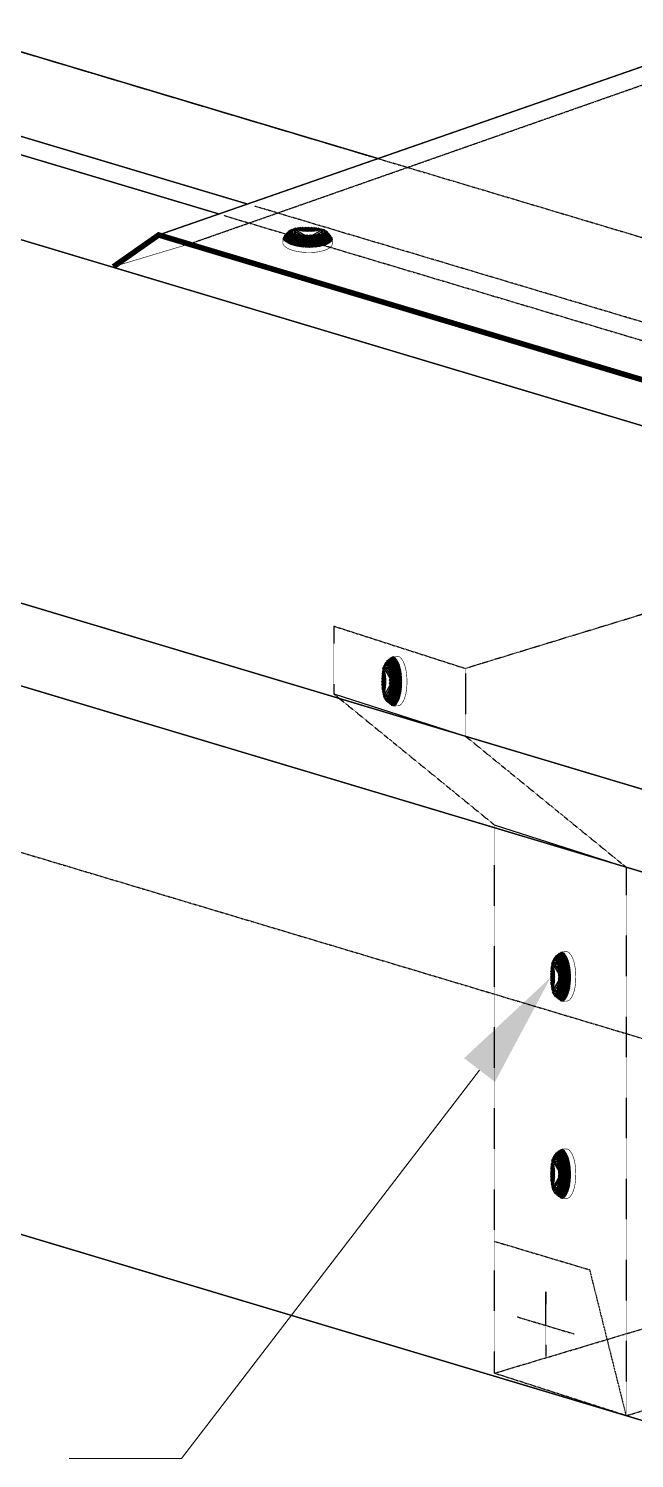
# Model space of a CAD drawing. Header units: millimetres. Extents: x 0 to 2669304, y -3314102 to 0.
# Drawn here: x 2512062 to 2514608, y -3182586 to -3176578 of the extents above; entities that cross this region are included whole.
import ezdxf

# ---------------------------------------------------------------- set-up
doc = ezdxf.new("R2010")
doc.units = ezdxf.units.MM
doc.header["$LTSCALE"] = 0.4
doc.header["$MEASUREMENT"] = 0
doc.linetypes.add('HIDDEN', pattern=[0.375, 0.25, -0.125])
doc.linetypes.add('HIDDEN2', pattern=[0.1875, 0.125, -0.0625])
doc.layers.add('Dimensions', color=5, linetype='Continuous', lineweight=0)
doc.layers.add('FINALASSY', color=7, linetype='Continuous')
doc.layers.add('TRIMS', color=144, linetype='Continuous')

msp = doc.modelspace()

# ---------------------------------------------------------------- linework, layer by layer
at = {"color": 0}
for p, q in [((2513189.4317, -3177492.1209), (2513132.0791, -3177457.883)), ((2513171.5039, -3177436.7942), (2513132.188, -3177458.7347)), ((2513132.9252, -3177454.5085), (2513132.8249, -3177461.3813)), ((2513179.0672, -3177439.611), (2513134.2886, -3177464.6)), ((2513205.8418, -3177494.7601), (2513134.4702, -3177452.1532)), ((2513163.9407, -3177433.9774), (2513136.428, -3177449.331)), ((2513167.0015, -3177485.8878), (2513136.8471, -3177467.8865)), ((2513220.3294, -3177496.2517), (2513138.0413, -3177447.128)), ((2513188.2707, -3177441.5125), (2513138.4062, -3177469.3397)), ((2513139.2012, -3177445.6065), (2513138.8491, -3177469.7366)), ((2513233.4817, -3177496.9461), (2513141.8864, -3177442.2662)), ((2513198.007, -3177443.1166), (2513143.4786, -3177473.5465)), ((2513145.4557, -3177438.1755), (2513144.9238, -3177474.6195)), ((2513245.6184, -3177497.0343), (2513146.011, -3177437.5714)), ((2513181.8752, -3177416.9314), (2513147.2473, -3177436.2557)), ((2513208.4398, -3177444.3321), (2513149.1017, -3177477.4461)), ((2513256.9448, -3177496.6387), (2513150.4234, -3177433.0484)), ((2513151.6943, -3177431.8301), (2513151.0116, -3177478.6123)), ((2513160.542, -3177431.9317), (2513155.1347, -3177428.7037)), ((2513219.8525, -3177445.0007), (2513155.352, -3177480.9956)), ((2513157.9204, -3177426.3422), (2513157.1102, -3177481.8621)), ((2513160.6229, -3177424.8229), (2513160.1593, -3177424.5461)), ((2513231.2651, -3177445.6694), (2513162.3443, -3177484.1311)), ((2513164.1176, -3177422.8354), (2513163.2182, -3177484.4735)), ((2513267.6016, -3177495.8434), (2513164.0151, -3177434.0051)), ((2513287.11, -3177493.1751), (2513167.4099, -3177421.7174)), ((2513170.2943, -3177420.738), (2513169.3316, -3177486.7045)), ((2513243.8545, -3177445.6814), (2513169.961, -3177486.9181)), ((2513295.8315, -3177491.2245), (2513175.0521, -3177419.1225)), ((2513176.4709, -3177418.6407), (2513175.4492, -3177488.6568)), ((2513299.2851, -3177421.7855), (2513178.0941, -3177489.4168)), ((2513182.6434, -3177416.8277), (2513181.5707, -3177490.3405)), ((2513183.3853, -3177416.94), (2513183.0951, -3177416.7668)), ((2513198.507, -3177414.6874), (2513185.8585, -3177421.746)), ((2513306.8484, -3177424.6024), (2513186.8312, -3177491.5786)), ((2513188.4289, -3177441.5385), (2513187.6959, -3177491.764)), ((2513277.6906, -3177494.7091), (2513188.6978, -3177441.5828)), ((2513188.8016, -3177415.9969), (2513188.6979, -3177423.0985)), ((2513215.9077, -3177429.1979), (2513192.8741, -3177415.4474)), ((2513212.9421, -3177413.6694), (2513193.008, -3177424.7937)), ((2513194.5602, -3177442.5487), (2513193.8249, -3177492.9364)), ((2513194.9597, -3177415.166), (2513194.8106, -3177425.3834)), ((2513287.8384, -3177442.2485), (2513196.2668, -3177493.3506)), ((2513200.6915, -3177443.5589), (2513199.9563, -3177493.9341)), ((2513201.1179, -3177414.3352), (2513200.9342, -3177426.9222)), ((2513226.253, -3177413.2787), (2513201.5681, -3177427.0543)), ((2513229.513, -3177430.1627), (2513202.653, -3177414.1281)), ((2513206.8276, -3177444.2376), (2513206.0899, -3177494.7921)), ((2513317.8521, -3177432.5367), (2513206.2562, -3177494.8135)), ((2513207.2712, -3177413.8358), (2513207.0636, -3177428.0653)), ((2513239.0674, -3177413.1651), (2513211.269, -3177428.6782)), ((2513212.9684, -3177444.5974), (2513212.2254, -3177495.5119)), ((2513213.4199, -3177413.6554), (2513213.1973, -3177428.9133)), ((2513241.9055, -3177430.4036), (2513213.8301, -3177413.6433)), ((2513322.3313, -3177437.0746), (2513216.8125, -3177495.96)), ((2513219.1092, -3177444.9572), (2513218.3629, -3177496.0941)), ((2513219.5686, -3177413.4749), (2513219.3346, -3177429.5103)), ((2513250.4801, -3177413.8337), (2513222.01, -3177429.7217)), ((2513225.25, -3177445.317), (2513224.5025, -3177496.5397)), ((2513253.364, -3177430.0869), (2513225.2574, -3177413.308)), ((2513225.7173, -3177413.2945), (2513225.4742, -3177429.953)), ((2513326.5107, -3177441.7798), (2513228.0358, -3177496.7343)), ((2513231.3907, -3177445.6768), (2513230.644, -3177496.8491)), ((2513303.9707, -3177488.9262), (2513231.5371, -3177445.6853)), ((2513231.8659, -3177413.114), (2513231.6159, -3177430.2463)), ((2513261.8927, -3177414.5024), (2513233.5695, -3177430.3083)), ((2513264.0083, -3177429.2841), (2513236.7829, -3177413.0312)), ((2513237.534, -3177445.8668), (2513236.7875, -3177497.0226)), ((2513238.0121, -3177413.1033), (2513237.7599, -3177430.3905)), ((2513330.4006, -3177446.6466), (2513240.0636, -3177497.0597)), ((2513243.6827, -3177445.6864), (2513242.933, -3177497.0604)), ((2513311.5725, -3177486.3072), (2513243.5352, -3177445.6907)), ((2513244.1529, -3177413.463), (2513243.906, -3177430.3856)), ((2513272.5243, -3177415.6069), (2513246.11, -3177430.3476)), ((2513249.8314, -3177445.506), (2513249.0805, -3177496.9624)), ((2513250.2937, -3177413.8228), (2513250.0542, -3177430.2316)), ((2513273.6196, -3177427.8646), (2513250.0766, -3177413.8101)), ((2513334.0083, -3177451.6709), (2513253.095, -3177496.825)), ((2513318.4141, -3177483.2343), (2513254.9625, -3177445.3554)), ((2513255.98, -3177445.3255), (2513255.2299, -3177496.7283)), ((2513256.4345, -3177414.1826), (2513256.2047, -3177429.928)), ((2513282.2606, -3177417.2111), (2513259.9355, -3177429.6697)), ((2513262.1287, -3177445.1451), (2513261.3814, -3177496.3576)), ((2513262.5753, -3177414.5424), (2513262.3576, -3177429.4557)), ((2513282.0489, -3177425.7396), (2513263.3704, -3177414.589)), ((2513324.5654, -3177479.7493), (2513266.3898, -3177445.02)), ((2513337.3388, -3177456.8498), (2513267.4371, -3177495.8588)), ((2513268.2785, -3177444.8875), (2513267.5348, -3177495.8497)), ((2513268.7149, -3177414.9793), (2513268.5146, -3177428.7084)), ((2513274.4367, -3177444.0567), (2513273.6903, -3177495.2036)), ((2513274.8462, -3177415.9895), (2513274.6759, -3177427.6643)), ((2513330.1264, -3177475.9119), (2513276.3358, -3177443.8004)), ((2513291.7219, -3177418.9687), (2513277.0366, -3177427.1639)), ((2513289.1278, -3177422.8084), (2513278.7953, -3177416.6401)), ((2513280.5948, -3177443.2258), (2513279.8479, -3177494.4094)), ((2513280.9775, -3177416.9997), (2513280.8443, -3177426.1285)), ((2513339.415, -3177462.7287), (2513283.7585, -3177493.7881)), ((2513286.753, -3177442.395), (2513286.0089, -3177493.3848)), ((2513335.0972, -3177471.7222), (2513286.1148, -3177442.4811)), ((2513287.1088, -3177418.0099), (2513287.0243, -3177423.8007)), ((2513293.2327, -3177419.5314), (2513292.1736, -3177492.1059)), ((2513338.4033, -3177466.5388), (2513294.6988, -3177440.4483)), ((2513299.3455, -3177421.808), (2513298.3421, -3177490.5657)), ((2513318.557, -3177433.2197), (2513299.5999, -3177421.9028)), ((2513339.0588, -3177459.7729), (2513302.341, -3177437.8534)), ((2513305.4583, -3177424.0846), (2513304.5146, -3177488.7557)), ((2513331.4772, -3177448.0898), (2513309.9832, -3177435.2584)), ((2513311.4677, -3177433.4495), (2513310.6914, -3177486.647)), ((2513311.5632, -3177426.9044), (2513311.552, -3177427.6726)), ((2513313.0596, -3177428.1737), (2513312.1484, -3177428.6822)), ((2513317.6301, -3177432.324), (2513316.8761, -3177483.9948)), ((2513323.6854, -3177438.5454), (2513323.0708, -3177480.6647)), ((2513329.7261, -3177445.765), (2513329.2769, -3177476.545)), ((2513335.7475, -3177454.3027), (2513335.4998, -3177471.2792)), ((2513333.9842, -3177472.7969), (2513306.5871, -3177488.086)), ((2513548.9931, -3179282.8226), (2513556.2355, -3179270.2784)), ((2513550.444, -3179273.1372), (2513557.5464, -3179273.1372)), ((2513551.4661, -3179267.7353), (2513551.2971, -3179267.4426)), ((2513551.3646, -3179266.9919), (2513624.8853, -3179266.9919)), ((2513551.4795, -3179266.2252), (2513571.307, -3179231.8829)), ((2513553.2675, -3179260.8465), (2513623.291, -3179260.8465)), ((2513624.1019, -3179381.2534), (2513553.7699, -3179259.4349)), ((2513554.62, -3179383.6935), (2513624.0124, -3179263.5022)), ((2513555.4547, -3179254.7011), (2513621.4282, -3179254.7011)), ((2513626.1796, -3179372.5614), (2513556.4761, -3179251.8313)), ((2513557.3261, -3179391.297), (2513626.0465, -3179272.2699)), ((2513557.642, -3179248.5557), (2513619.2867, -3179248.5557)), ((2513559.6803, -3179245.0903), (2513559.4103, -3179244.6227)), ((2513561.2388, -3179242.4103), (2513616.7647, -3179242.4103)), ((2513566.7895, -3179245.1132), (2513563.6408, -3179239.6593)), ((2513566.8171, -3179236.2649), (2513613.6042, -3179236.2649)), ((2513630.083, -3179342.4498), (2513568.0537, -3179235.012)), ((2513568.7854, -3179248.5413), (2513584.5388, -3179221.2556)), ((2513629.1323, -3179353.094), (2513568.812, -3179248.6162)), ((2513571.4915, -3179256.1449), (2513594.0034, -3179217.1533)), ((2513630.6438, -3179331.1305), (2513572.6406, -3179230.666)), ((2513573.2528, -3179230.1195), (2513609.7006, -3179230.1195)), ((2513574.1977, -3179263.7484), (2513599.8374, -3179219.3392)), ((2513575.9647, -3179272.9788), (2513604.5165, -3179223.5255)), ((2513575.9884, -3179273.1372), (2513626.2193, -3179273.1372)), ((2513627.8509, -3179363.1653), (2513576.0288, -3179273.4068)), ((2513630.7327, -3179318.9937), (2513577.3951, -3179226.6103)), ((2513577.4266, -3179282.7374), (2513608.6489, -3179228.6589)), ((2513578.4897, -3179293.1869), (2513612.4659, -3179234.3382)), ((2513578.9917, -3179304.608), (2513615.9239, -3179240.6396)), ((2513579.3221, -3179328.6174), (2513621.6326, -3179255.3335)), ((2513579.4938, -3179316.0292), (2513618.957, -3179247.6769)), ((2513580.7743, -3179223.9742), (2513604.9069, -3179223.9742)), ((2513630.2303, -3179305.8327), (2513582.3125, -3179222.8366)), ((2513628.9503, -3179291.3249), (2513587.3893, -3179219.3392)), ((2513589.7669, -3179217.8288), (2513596.6404, -3179217.8288)), ((2513626.5508, -3179274.8781), (2513593.1533, -3179217.0319)), ((2513620.6457, -3179252.3593), (2513603.0862, -3179221.9455)), ((2513562.6324, -3179348.5298), (2513546.7786, -3179321.0701)), ((2513546.8327, -3179322.3003), (2513564.1217, -3179322.3003)), ((2513546.8791, -3179323.3564), (2513562.7962, -3179295.7873)), ((2513546.9331, -3179316.1549), (2513564.0672, -3179316.1549)), ((2513547.1028, -3179328.4457), (2513564.0272, -3179328.4457)), ((2513547.1797, -3179310.545), (2513561.314, -3179286.0637)), ((2513547.2033, -3179310.0096), (2513563.8636, -3179310.0096)), ((2513563.5905, -3179337.8984), (2513547.2235, -3179309.5499)), ((2513547.3812, -3179334.7776), (2513563.6828, -3179306.5423)), ((2513547.4734, -3179303.8642), (2513563.5105, -3179303.8642)), ((2513564.0743, -3179326.4457), (2513547.7255, -3179298.1287)), ((2513547.7435, -3179297.7188), (2513563.0031, -3179297.7188)), ((2513547.7645, -3179297.2413), (2513559.1786, -3179277.4716)), ((2513547.8832, -3179346.1988), (2513564.1007, -3179318.1092)), ((2513548.0137, -3179291.5734), (2513562.2447, -3179291.5734)), ((2513564.0143, -3179314.051), (2513548.3733, -3179286.9599)), ((2513548.6028, -3179285.428), (2513561.1911, -3179285.428)), ((2513548.8325, -3179356.8454), (2513563.957, -3179330.6489)), ((2513549.5234, -3179279.2826), (2513559.7419, -3179279.2826)), ((2513563.2481, -3179300.4331), (2513549.8352, -3179277.2013)), ((2513565.0991, -3179402.4153), (2513628.9976, -3179291.74)), ((2513569.5712, -3179406.9603), (2513629.9899, -3179302.312)), ((2513574.2149, -3179411.2079), (2513630.6004, -3179313.5453)), ((2513575.2478, -3179372.5466), (2513627.6806, -3179281.7303)), ((2513576.909, -3179279.2826), (2513627.3021, -3179279.2826)), ((2513577.8296, -3179285.428), (2513628.2101, -3179285.428)), ((2513578.4187, -3179291.5734), (2513628.9787, -3179291.5734)), ((2513578.6889, -3179297.7188), (2513629.6088, -3179297.7188)), ((2513578.959, -3179303.8642), (2513630.1014, -3179303.8642)), ((2513579.0244, -3179415.1684), (2513630.7502, -3179325.5766)), ((2513579.2292, -3179310.0096), (2513630.4574, -3179310.0096)), ((2513579.3296, -3179328.4457), (2513630.7091, -3179328.4457)), ((2513618.9555, -3179396.9211), (2513579.3361, -3179328.2983)), ((2513579.4993, -3179316.1549), (2513630.6771, -3179316.1549)), ((2513621.6852, -3179389.3583), (2513579.5058, -3179316.3014)), ((2513579.5998, -3179322.3003), (2513630.761, -3179322.3003)), ((2513561.0729, -3179358.1194), (2513547.3634, -3179334.3738)), ((2513547.373, -3179334.5911), (2513563.7835, -3179334.5911)), ((2513547.6431, -3179340.7365), (2513563.3902, -3179340.7365)), ((2513547.9133, -3179346.8819), (2513562.8281, -3179346.8819)), ((2513558.8251, -3179366.5168), (2513547.9482, -3179347.6775)), ((2513548.2605, -3179353.0272), (2513561.9911, -3179353.0272)), ((2513549.1811, -3179359.1726), (2513560.8572, -3179359.1726)), ((2513555.7909, -3179373.5522), (2513549.7741, -3179363.1308)), ((2513550.1018, -3179365.318), (2513559.2315, -3179365.318)), ((2513550.2944, -3179366.604), (2513563.0775, -3179344.4631)), ((2513551.0224, -3179371.4634), (2513556.8139, -3179371.4634)), ((2513551.9138, -3179376.09), (2513560.3224, -3179361.5258)), ((2513552.4544, -3179377.6088), (2513625.0366, -3179377.6088)), ((2513554.6416, -3179383.7542), (2513623.4066, -3179383.7542)), ((2513565.7717, -3179403.1302), (2513554.7326, -3179384.0099)), ((2513556.8288, -3179389.8996), (2513621.5067, -3179389.8996)), ((2513592.023, -3179424.0172), (2513570.6415, -3179386.9835)), ((2513598.7976, -3179423.4605), (2513573.3477, -3179379.38)), ((2513575.4101, -3179371.4634), (2513626.4053, -3179371.4634)), ((2513604.0288, -3179420.2304), (2513575.5055, -3179370.8265)), ((2513576.3307, -3179365.318), (2513627.5197, -3179365.318)), ((2513608.2906, -3179415.3212), (2513576.9674, -3179361.0679)), ((2513577.2513, -3179359.1726), (2513628.4037, -3179359.1726)), ((2513578.1719, -3179353.0272), (2513629.1395, -3179353.0272)), ((2513612.2087, -3179409.8168), (2513578.332, -3179351.1406)), ((2513578.5192, -3179346.8819), (2513629.7372, -3179346.8819)), ((2513578.7893, -3179340.7365), (2513630.1976, -3179340.7365)), ((2513615.7831, -3179403.7171), (2513578.834, -3179339.7195)), ((2513579.0595, -3179334.5911), (2513630.5214, -3179334.5911)), ((2513583.9955, -3179418.849), (2513630.3254, -3179338.6032)), ((2513589.1252, -3179422.2547), (2513629.1501, -3179352.9297)), ((2513594.9732, -3179424.4165), (2513626.8415, -3179369.2191)), ((2513605.1196, -3179419.1332), (2513620.8069, -3179391.9621)), ((2513559.5592, -3179396.0449), (2513560.3275, -3179396.0449)), ((2513560.8065, -3179397.5597), (2513561.3282, -3179396.6561)), ((2513564.8897, -3179402.1903), (2513616.5659, -3179402.1903)), ((2513566.105, -3179396.0449), (2513619.3081, -3179396.0449)), ((2513580.4517, -3179416.2659), (2513567.9353, -3179394.587)), ((2513571.0221, -3179408.3357), (2513613.1458, -3179408.3357)), ((2513578.1527, -3179414.4811), (2513608.936, -3179414.4811)), ((2513586.6016, -3179420.6265), (2513603.58, -3179420.6265)), ((2514261.0365, -3180507.2695), (2514280.864, -3180472.9272)), ((2514278.3423, -3180489.5856), (2514294.0958, -3180462.2999)), ((2514281.0485, -3180497.1892), (2514303.5603, -3180458.1976)), ((2514340.2008, -3180572.1748), (2514282.1976, -3180471.7103)), ((2514282.8097, -3180471.1638), (2514319.2576, -3180471.1638)), ((2514283.7547, -3180504.7927), (2514309.3944, -3180460.3835)), ((2514285.5216, -3180514.023), (2514314.0735, -3180464.5698)), ((2514340.2897, -3180560.038), (2514286.9521, -3180467.6546)), ((2514286.9835, -3180523.7817), (2514318.2058, -3180469.7031)), ((2514288.0466, -3180534.2311), (2514322.0229, -3180475.3825)), ((2514290.3312, -3180465.0184), (2514314.4639, -3180465.0184)), ((2514339.7873, -3180546.877), (2514291.8694, -3180463.8809)), ((2514338.5072, -3180532.3692), (2514296.9463, -3180460.3835)), ((2514299.3239, -3180458.8731), (2514306.1974, -3180458.8731)), ((2514336.1078, -3180515.9224), (2514302.7103, -3180458.0762)), ((2514330.2026, -3180493.4036), (2514312.6432, -3180462.9897)), ((2514256.7367, -3180551.5893), (2514270.8709, -3180527.108)), ((2514257.3215, -3180538.2856), (2514268.7355, -3180518.5159)), ((2514257.5707, -3180532.6177), (2514271.8016, -3180532.6177)), ((2514273.5713, -3180555.0953), (2514257.9303, -3180528.0042)), ((2514258.1597, -3180526.4723), (2514270.7481, -3180526.4723)), ((2514258.5501, -3180523.8669), (2514265.7925, -3180511.3227)), ((2514259.0804, -3180520.3269), (2514269.2988, -3180520.3269)), ((2514272.8051, -3180541.4774), (2514259.3922, -3180518.2456)), ((2514260.001, -3180514.1815), (2514267.1034, -3180514.1815)), ((2514261.0231, -3180508.7796), (2514260.8541, -3180508.4869)), ((2514260.9216, -3180508.0361), (2514334.4422, -3180508.0361)), ((2514262.8245, -3180501.8908), (2514332.848, -3180501.8908)), ((2514333.6589, -3180622.2977), (2514263.3269, -3180500.4792)), ((2514264.1769, -3180624.7378), (2514333.5694, -3180504.5465)), ((2514265.0117, -3180495.7454), (2514330.9852, -3180495.7454)), ((2514335.7366, -3180613.6057), (2514266.0331, -3180492.8756)), ((2514266.8831, -3180632.3413), (2514335.6034, -3180513.3142)), ((2514267.1989, -3180489.6), (2514328.8437, -3180489.6)), ((2514269.2372, -3180486.1346), (2514268.9673, -3180485.667)), ((2514270.7958, -3180483.4546), (2514326.3216, -3180483.4546)), ((2514276.3465, -3180486.1574), (2514273.1977, -3180480.7036)), ((2514274.6561, -3180643.4596), (2514338.5545, -3180532.7843)), ((2514276.374, -3180477.3092), (2514323.1611, -3180477.3092)), ((2514339.6399, -3180583.4941), (2514277.6106, -3180476.0562)), ((2514338.6892, -3180594.1383), (2514278.369, -3180489.6605)), ((2514284.8048, -3180613.5909), (2514337.2375, -3180522.7746)), ((2514285.5454, -3180514.1815), (2514335.7762, -3180514.1815)), ((2514337.4079, -3180604.2096), (2514285.5857, -3180514.4511)), ((2514286.466, -3180520.3269), (2514336.859, -3180520.3269)), ((2514287.3866, -3180526.4723), (2514337.7671, -3180526.4723)), ((2514287.9757, -3180532.6177), (2514338.5356, -3180532.6177)), ((2514288.5487, -3180545.6523), (2514325.4809, -3180481.6839)), ((2514288.879, -3180569.6617), (2514331.1895, -3180496.3777)), ((2514289.0508, -3180557.0735), (2514328.514, -3180488.7212)), ((2514272.1894, -3180589.5741), (2514256.3356, -3180562.1144)), ((2514256.3896, -3180563.3446), (2514273.6787, -3180563.3446)), ((2514256.4361, -3180564.4007), (2514272.3531, -3180536.8316)), ((2514256.4901, -3180557.1992), (2514273.6242, -3180557.1992)), ((2514256.6598, -3180569.49), (2514273.5842, -3180569.49)), ((2514256.7602, -3180551.0538), (2514273.4206, -3180551.0538)), ((2514273.1474, -3180578.9427), (2514256.7804, -3180550.5942)), ((2514270.6299, -3180599.1637), (2514256.9204, -3180575.4181)), ((2514256.9299, -3180575.6354), (2514273.3405, -3180575.6354)), ((2514256.9381, -3180575.8219), (2514273.2398, -3180547.5866)), ((2514257.0304, -3180544.9085), (2514273.0675, -3180544.9085)), ((2514257.2001, -3180581.7808), (2514272.9472, -3180581.7808)), ((2514273.6313, -3180567.49), (2514257.2825, -3180539.173)), ((2514257.3005, -3180538.7631), (2514272.56, -3180538.7631)), ((2514257.4402, -3180587.2431), (2514273.6577, -3180559.1535)), ((2514257.4702, -3180587.9261), (2514272.3851, -3180587.9261)), ((2514268.3821, -3180607.5611), (2514257.5052, -3180588.7218)), ((2514257.8175, -3180594.0715), (2514271.548, -3180594.0715)), ((2514258.3895, -3180597.8897), (2514273.514, -3180571.6932)), ((2514259.8514, -3180607.6483), (2514272.6345, -3180585.5074)), ((2514279.1281, -3180648.0046), (2514339.5469, -3180543.3562)), ((2514283.7719, -3180652.2522), (2514340.1574, -3180554.5896)), ((2514287.7289, -3180594.0715), (2514338.6965, -3180594.0715)), ((2514321.7656, -3180650.8611), (2514287.8889, -3180592.1849)), ((2514288.0761, -3180587.9261), (2514339.2941, -3180587.9261)), ((2514288.2458, -3180538.7631), (2514339.1657, -3180538.7631)), ((2514288.3463, -3180581.7808), (2514339.7545, -3180581.7808)), ((2514325.34, -3180644.7614), (2514288.391, -3180580.7638)), ((2514288.516, -3180544.9085), (2514339.6584, -3180544.9085)), ((2514288.5814, -3180656.2127), (2514340.3072, -3180566.6209)), ((2514288.6164, -3180575.6354), (2514340.0783, -3180575.6354)), ((2514288.7861, -3180551.0538), (2514340.0143, -3180551.0538)), ((2514288.8866, -3180569.49), (2514340.2661, -3180569.49)), ((2514328.5124, -3180637.9653), (2514288.8931, -3180569.3426)), ((2514289.0563, -3180557.1992), (2514340.2341, -3180557.1992)), ((2514331.2421, -3180630.4026), (2514289.0627, -3180557.3457)), ((2514289.1567, -3180563.3446), (2514340.3179, -3180563.3446)), ((2514293.5524, -3180659.8933), (2514339.8824, -3180579.6474)), ((2514298.6822, -3180663.299), (2514338.707, -3180593.974)), ((2514258.7381, -3180600.2169), (2514270.4141, -3180600.2169)), ((2514265.3479, -3180614.5965), (2514259.331, -3180604.1751)), ((2514259.6587, -3180606.3623), (2514268.7885, -3180606.3623)), ((2514260.5793, -3180612.5077), (2514266.3708, -3180612.5077)), ((2514261.4707, -3180617.1342), (2514269.8793, -3180602.5701)), ((2514262.0113, -3180618.6531), (2514334.5936, -3180618.6531)), ((2514264.1985, -3180624.7985), (2514332.9635, -3180624.7985)), ((2514275.3286, -3180644.1745), (2514264.2896, -3180625.0542)), ((2514266.3857, -3180630.9438), (2514331.0637, -3180630.9438)), ((2514269.1161, -3180637.0892), (2514269.8844, -3180637.0892)), ((2514270.3634, -3180638.604), (2514270.8851, -3180637.7004)), ((2514274.4466, -3180643.2346), (2514326.1229, -3180643.2346)), ((2514275.6619, -3180637.0892), (2514328.8651, -3180637.0892)), ((2514290.0086, -3180657.3102), (2514277.4923, -3180635.6313)), ((2514301.5799, -3180665.0615), (2514280.1985, -3180628.0278)), ((2514280.579, -3180649.38), (2514322.7027, -3180649.38)), ((2514308.3546, -3180664.5048), (2514282.9047, -3180620.4242)), ((2514284.967, -3180612.5077), (2514335.9623, -3180612.5077)), ((2514313.5858, -3180661.2747), (2514285.0624, -3180611.8708)), ((2514285.8876, -3180606.3623), (2514337.0766, -3180606.3623)), ((2514317.8475, -3180656.3655), (2514286.5243, -3180602.1122)), ((2514286.8083, -3180600.2169), (2514337.9607, -3180600.2169)), ((2514287.7096, -3180655.5254), (2514318.493, -3180655.5254)), ((2514304.5302, -3180665.4608), (2514336.3984, -3180610.2634)), ((2514314.6766, -3180660.1775), (2514330.3638, -3180633.0064)), ((2514296.1586, -3180661.6708), (2514313.1369, -3180661.6708)), ((2514261.0365, -3181336.1879), (2514280.864, -3181301.8456)), ((2514269.2372, -3181315.053), (2514268.9673, -3181314.5854)), ((2514270.7958, -3181312.373), (2514326.3216, -3181312.373)), ((2514276.3465, -3181315.0758), (2514273.1977, -3181309.622)), ((2514276.374, -3181306.2276), (2514323.1611, -3181306.2276)), ((2514339.6399, -3181412.4125), (2514277.6106, -3181304.9746)), ((2514278.3423, -3181318.504), (2514294.0958, -3181291.2183)), ((2514281.0485, -3181326.1075), (2514303.5603, -3181287.1159)), ((2514340.2008, -3181401.0931), (2514282.1976, -3181300.6287)), ((2514282.8097, -3181300.0822), (2514319.2576, -3181300.0822)), ((2514283.7547, -3181333.7111), (2514309.3944, -3181289.3019)), ((2514285.5216, -3181342.9414), (2514314.0735, -3181293.4882)), ((2514340.2897, -3181388.9564), (2514286.9521, -3181296.573)), ((2514286.9835, -3181352.7001), (2514318.2058, -3181298.6215)), ((2514288.0466, -3181363.1495), (2514322.0229, -3181304.3009)), ((2514288.5487, -3181374.5707), (2514325.4809, -3181310.6023)), ((2514290.3312, -3181293.9368), (2514314.4639, -3181293.9368)), ((2514339.7873, -3181375.7954), (2514291.8694, -3181292.7993)), ((2514338.5072, -3181361.2875), (2514296.9463, -3181289.3018)), ((2514299.3239, -3181287.7914), (2514306.1974, -3181287.7914)), ((2514336.1078, -3181344.8407), (2514302.7103, -3181286.9946)), ((2514330.2026, -3181322.322), (2514312.6432, -3181291.9081)), ((2514256.4361, -3181393.3191), (2514272.3531, -3181365.7499)), ((2514256.7367, -3181380.5076), (2514270.8709, -3181356.0264)), ((2514256.9381, -3181404.7403), (2514273.2398, -3181376.505)), ((2514257.0304, -3181373.8268), (2514273.0675, -3181373.8268)), ((2514273.6313, -3181396.4084), (2514257.2825, -3181368.0914)), ((2514257.3005, -3181367.6814), (2514272.56, -3181367.6814)), ((2514257.3215, -3181367.2039), (2514268.7355, -3181347.4342)), ((2514257.5707, -3181361.5361), (2514271.8016, -3181361.5361)), ((2514273.5713, -3181384.0136), (2514257.9303, -3181356.9226)), ((2514258.1597, -3181355.3907), (2514270.7481, -3181355.3907)), ((2514258.5501, -3181352.7852), (2514265.7925, -3181340.241)), ((2514259.0804, -3181349.2453), (2514269.2988, -3181349.2453)), ((2514272.8051, -3181370.3957), (2514259.3922, -3181347.1639)), ((2514260.001, -3181343.0999), (2514267.1034, -3181343.0999)), ((2514261.0231, -3181337.698), (2514260.8541, -3181337.4053)), ((2514260.9216, -3181336.9545), (2514334.4422, -3181336.9545)), ((2514262.8245, -3181330.8091), (2514332.848, -3181330.8091)), ((2514333.6589, -3181451.2161), (2514263.3269, -3181329.3975)), ((2514264.1769, -3181453.6561), (2514333.5694, -3181333.4649)), ((2514265.0117, -3181324.6637), (2514330.9852, -3181324.6637)), ((2514335.7366, -3181442.524), (2514266.0331, -3181321.794)), ((2514266.8831, -3181461.2597), (2514335.6034, -3181342.2326)), ((2514267.1989, -3181318.5184), (2514328.8437, -3181318.5184)), ((2514274.6561, -3181472.378), (2514338.5545, -3181361.7027)), ((2514338.6892, -3181423.0566), (2514278.369, -3181318.5789)), ((2514279.1281, -3181476.9229), (2514339.5469, -3181372.2746)), ((2514284.8048, -3181442.5092), (2514337.2375, -3181351.693)), ((2514285.5454, -3181343.0999), (2514335.7762, -3181343.0999)), ((2514337.4079, -3181433.128), (2514285.5857, -3181343.3694)), ((2514286.466, -3181349.2453), (2514336.859, -3181349.2453)), ((2514287.3866, -3181355.3907), (2514337.7671, -3181355.3907)), ((2514287.9757, -3181361.5361), (2514338.5356, -3181361.5361)), ((2514288.2458, -3181367.6814), (2514339.1657, -3181367.6814)), ((2514288.516, -3181373.8268), (2514339.6584, -3181373.8268)), ((2514288.879, -3181398.5801), (2514331.1895, -3181325.2961)), ((2514289.0508, -3181385.9919), (2514328.514, -3181317.6396)), ((2514272.1894, -3181418.4925), (2514256.3356, -3181391.0328)), ((2514256.3896, -3181392.263), (2514273.6787, -3181392.263)), ((2514256.4901, -3181386.1176), (2514273.6242, -3181386.1176)), ((2514256.6598, -3181398.4084), (2514273.5842, -3181398.4084)), ((2514256.7602, -3181379.9722), (2514273.4206, -3181379.9722)), ((2514273.1474, -3181407.861), (2514256.7804, -3181379.5126)), ((2514270.6299, -3181428.082), (2514256.9204, -3181404.3365)), ((2514256.9299, -3181404.5538), (2514273.3405, -3181404.5538)), ((2514257.2001, -3181410.6991), (2514272.9472, -3181410.6991)), ((2514257.4402, -3181416.1614), (2514273.6577, -3181388.0719)), ((2514257.4702, -3181416.8445), (2514272.3851, -3181416.8445)), ((2514268.3821, -3181436.4795), (2514257.5052, -3181417.6402)), ((2514257.8175, -3181422.9899), (2514271.548, -3181422.9899)), ((2514258.3895, -3181426.808), (2514273.514, -3181400.6116)), ((2514258.7381, -3181429.1353), (2514270.4141, -3181429.1353)), ((2514265.3479, -3181443.5149), (2514259.331, -3181433.0934)), ((2514259.6587, -3181435.2807), (2514268.7885, -3181435.2807)), ((2514259.8514, -3181436.5667), (2514272.6345, -3181414.4257)), ((2514261.4707, -3181446.0526), (2514269.8793, -3181431.4885)), ((2514283.7719, -3181481.1706), (2514340.1574, -3181383.508)), ((2514285.8876, -3181435.2807), (2514337.0766, -3181435.2807)), ((2514317.8475, -3181485.2839), (2514286.5243, -3181431.0305)), ((2514286.8083, -3181429.1353), (2514337.9607, -3181429.1353)), ((2514287.7289, -3181422.9899), (2514338.6965, -3181422.9899)), ((2514321.7656, -3181479.7795), (2514287.8889, -3181421.1033)), ((2514288.0761, -3181416.8445), (2514339.2941, -3181416.8445)), ((2514288.3463, -3181410.6991), (2514339.7545, -3181410.6991)), ((2514325.34, -3181473.6798), (2514288.391, -3181409.6821)), ((2514288.5814, -3181485.131), (2514340.3072, -3181395.5393)), ((2514288.6164, -3181404.5538), (2514340.0783, -3181404.5538)), ((2514288.7861, -3181379.9722), (2514340.0143, -3181379.9722)), ((2514288.8866, -3181398.4084), (2514340.2661, -3181398.4084)), ((2514328.5124, -3181466.8837), (2514288.8931, -3181398.2609)), ((2514289.0563, -3181386.1176), (2514340.2341, -3181386.1176)), ((2514331.2421, -3181459.3209), (2514289.0627, -3181386.264)), ((2514289.1567, -3181392.263), (2514340.3179, -3181392.263)), ((2514293.5524, -3181488.8117), (2514339.8824, -3181408.5658)), ((2514298.6822, -3181492.2174), (2514338.707, -3181422.8923)), ((2514260.5793, -3181441.4261), (2514266.3708, -3181441.4261)), ((2514262.0113, -3181447.5714), (2514334.5936, -3181447.5714)), ((2514264.1985, -3181453.7168), (2514332.9635, -3181453.7168)), ((2514275.3286, -3181473.0929), (2514264.2896, -3181453.9726)), ((2514266.3857, -3181459.8622), (2514331.0637, -3181459.8622)), ((2514269.1161, -3181466.0076), (2514269.8844, -3181466.0076)), ((2514270.3634, -3181467.5223), (2514270.8851, -3181466.6187)), ((2514274.4466, -3181472.153), (2514326.1229, -3181472.153)), ((2514275.6619, -3181466.0076), (2514328.8651, -3181466.0076)), ((2514290.0086, -3181486.2286), (2514277.4923, -3181464.5497)), ((2514301.5799, -3181493.9799), (2514280.1985, -3181456.9461)), ((2514280.579, -3181478.2984), (2514322.7027, -3181478.2984)), ((2514308.3546, -3181493.4232), (2514282.9047, -3181449.3426)), ((2514284.967, -3181441.4261), (2514335.9623, -3181441.4261)), ((2514313.5858, -3181490.1931), (2514285.0624, -3181440.7892)), ((2514287.7096, -3181484.4438), (2514318.493, -3181484.4438)), ((2514296.1586, -3181490.5891), (2514313.1369, -3181490.5891)), ((2514304.5302, -3181494.3792), (2514336.3984, -3181439.1818)), ((2514314.6766, -3181489.0959), (2514330.3638, -3181461.9247))]:
    msp.add_line(p, q, dxfattribs=at)
at = {"const_width": 2.4582}
for points in [[(2513131.9969, -3177455.984), (2513130.7494, -3177476.3699)], [(2513339.5727, -3177460.6843), (2513338.266, -3177483.8552)], [(2513591.2557, -3179216.9221), (2513611.6577, -3179215.9722)], [(2513592.9268, -3179424.5444), (2513616.1142, -3179423.5759)], [(2514300.8127, -3180457.9664), (2514321.2146, -3180457.0165)], [(2514302.4837, -3180665.5887), (2514325.6712, -3180664.6202)], [(2514300.8127, -3181286.8847), (2514321.2146, -3181285.9349)], [(2514302.4837, -3181494.507), (2514325.6712, -3181493.5385)]]:
    msp.add_lwpolyline(points, dxfattribs=at)
for points in [[(2513310.2405, -3177425.8167, -0.095437445), (2513339.5727, -3177460.6843, -0.002390685), (2513339.5697, -3177460.8415, -0.212755143), (2513333.8263, -3177472.9339, -0.094226861), (2513308.5116, -3177487.4357, -0.05090331), (2513277.333, -3177494.7559, -0.038279383), (2513234.8511, -3177496.9826, -0.038279383), (2513192.5262, -3177492.707, -0.05090331), (2513161.7376, -3177483.8897, -0.094226861), (2513137.1527, -3177468.1824, -0.210257515), (2513131.9969, -3177455.984, -0.089592378), (2513160.6502, -3177424.1638, -0.002390685)], [(2513291.0392, -3177419.6966, -0.2811977), (2513289.0513, -3177422.8474, -0.066291697), (2513275.1231, -3177427.5768, -0.030429397), (2513259.1879, -3177429.7267, -0.021968776), (2513236.9351, -3177430.3798, -0.021968776), (2513214.7108, -3177429.0777, -0.030429397), (2513198.8451, -3177426.4637, -0.066291697), (2513185.0608, -3177421.3299, -0.2811977), (2513183.1657, -3177418.1224, -0.112559032), (2513183.5415, -3177416.5784, -0.066291697)], [(2513338.2759, -3177483.1736, -0.202830571), (2513332.5596, -3177494.6409, -0.094226861), (2513307.2448, -3177509.1427, -0.05090331), (2513276.0663, -3177516.4629, -0.038279383), (2513233.5844, -3177518.6896, -0.038279383), (2513191.2595, -3177514.414, -0.05090331), (2513160.4709, -3177505.5968, -0.094226861), (2513135.8859, -3177489.8894, -0.212755143), (2513130.7332, -3177477.5338, -0.033996461), (2513130.9387, -3177475.3099, -0.094226861)], [(2513552.6515, -3179375.418, 0.2811977), (2513555.831, -3179373.4763, 0.066291697), (2513560.7631, -3179359.6186, 0.030429397), (2513563.1454, -3179343.7164, 0.021968776), (2513564.1231, -3179321.4755, 0.021968776), (2513563.1454, -3179299.2346, 0.030429397), (2513560.7631, -3179283.3324, 0.066291697), (2513555.831, -3179269.4747, 0.2811977), (2513552.6515, -3179267.533, 0.112559032), (2513551.1023, -3179267.8862, 0.066291697)], [(2513558.4909, -3179394.7066, 0.095437445), (2513592.9268, -3179424.5444, 0.002390685), (2513593.084, -3179424.5436, 0.212755143), (2513605.2589, -3179418.9773, 0.094226861), (2513620.1285, -3179393.8769, 0.05090331), (2513627.9029, -3179362.8085, 0.038279383), (2513630.7492, -3179320.3635, 0.038279383), (2513627.0917, -3179277.9808, 0.05090331), (2513618.7246, -3179247.0668, 0.094226861), (2513603.3776, -3179222.2553, 0.210257515), (2513591.2557, -3179216.9221, 0.089592378), (2513559.0209, -3179245.1081, 0.002390685)], [(2513615.4326, -3179423.5759, 0.202830571), (2513626.982, -3179418.0275, 0.094226861), (2513641.8517, -3179392.927, 0.05090331), (2513649.6261, -3179361.8586, 0.038279383), (2513652.4724, -3179319.4137, 0.038279383), (2513648.8149, -3179277.0309, 0.05090331), (2513640.4478, -3179246.1169, 0.094226861), (2513625.1008, -3179221.3054, 0.212755143), (2513612.8217, -3179215.973, 0.033996461), (2513610.595, -3179216.1459, 0.094226861)], [(2514268.0478, -3180635.7508, 0.095437445), (2514302.4837, -3180665.5887, 0.002390685), (2514302.6409, -3180665.5879, 0.212755143), (2514314.8158, -3180660.0216, 0.094226861), (2514329.6855, -3180634.9211, 0.05090331), (2514337.4598, -3180603.8528, 0.038279383), (2514340.3062, -3180561.4078, 0.038279383), (2514336.6486, -3180519.0251, 0.05090331), (2514328.2815, -3180488.1111, 0.094226861), (2514312.9346, -3180463.2996, 0.210257515), (2514300.8127, -3180457.9664, 0.089592378), (2514268.5778, -3180486.1523, 0.002390685)], [(2514324.9896, -3180664.6202, 0.202830571), (2514336.539, -3180659.0718, 0.094226861), (2514351.4087, -3180633.9713, 0.05090331), (2514359.183, -3180602.9029, 0.038279383), (2514362.0293, -3180560.458, 0.038279383), (2514358.3718, -3180518.0752, 0.05090331), (2514350.0047, -3180487.1612, 0.094226861), (2514334.6577, -3180462.3497, 0.212755143), (2514322.3786, -3180457.0172, 0.033996461), (2514320.152, -3180457.1902, 0.094226861)], [(2514262.2085, -3180616.4622, 0.2811977), (2514265.388, -3180614.5206, 0.066291697), (2514270.3201, -3180600.6629, 0.030429397), (2514272.7024, -3180584.7607, 0.021968776), (2514273.68, -3180562.5198, 0.021968776), (2514272.7024, -3180540.2789, 0.030429397), (2514270.3201, -3180524.3767, 0.066291697), (2514265.388, -3180510.519, 0.2811977), (2514262.2085, -3180508.5773, 0.112559032), (2514260.6592, -3180508.9305, 0.066291697)], [(2514268.0478, -3181464.6692, 0.095437445), (2514302.4837, -3181494.507, 0.002390685), (2514302.6409, -3181494.5063, 0.212755143), (2514314.8158, -3181488.94, 0.094226861), (2514329.6855, -3181463.8395, 0.05090331), (2514337.4598, -3181432.7711, 0.038279383), (2514340.3062, -3181390.3262, 0.038279383), (2514336.6486, -3181347.9435, 0.05090331), (2514328.2815, -3181317.0294, 0.094226861), (2514312.9346, -3181292.2179, 0.210257515), (2514300.8127, -3181286.8847, 0.089592378), (2514268.5778, -3181315.0707, 0.002390685)], [(2514324.9896, -3181493.5385, 0.202830571), (2514336.539, -3181487.9901, 0.094226861), (2514351.4087, -3181462.8897, 0.05090331), (2514359.183, -3181431.8213, 0.038279383), (2514362.0293, -3181389.3763, 0.038279383), (2514358.3718, -3181346.9936, 0.05090331), (2514350.0047, -3181316.0796, 0.094226861), (2514334.6577, -3181291.2681, 0.212755143), (2514322.3786, -3181285.9356, 0.033996461), (2514320.152, -3181286.1086, 0.094226861)], [(2514262.2085, -3181445.3806, 0.2811977), (2514265.388, -3181443.4389, 0.066291697), (2514270.3201, -3181429.5812, 0.030429397), (2514272.7024, -3181413.679, 0.021968776), (2514273.68, -3181391.4381, 0.021968776), (2514272.7024, -3181369.1972, 0.030429397), (2514270.3201, -3181353.295, 0.066291697), (2514265.388, -3181339.4373, 0.2811977), (2514262.2085, -3181337.4957, 0.112559032), (2514260.6592, -3181337.8489, 0.066291697)]]:
    msp.add_lwpolyline(points, format="xyb", dxfattribs=at)
for points in [[(2513313.2738, -3177430.5868), (2513310.42, -3177435.1101), (2513290.4249, -3177441.8995), (2513267.5485, -3177444.986), (2513235.6027, -3177445.9235), (2513203.6979, -3177444.0542), (2513180.9212, -3177440.3016), (2513161.1327, -3177432.9316), (2513158.4122, -3177428.327), (2513161.2659, -3177423.8037), (2513181.2611, -3177417.0142), (2513204.1375, -3177413.9278), (2513236.0833, -3177412.9903), (2513267.9881, -3177414.8595), (2513290.7647, -3177418.6122), (2513310.5532, -3177425.9822)], [(2513563.2162, -3179397.8091), (2513567.7807, -3179395.0216), (2513574.8611, -3179375.1277), (2513578.2811, -3179352.2987), (2513579.6846, -3179320.37), (2513578.2811, -3179288.4413), (2513574.8611, -3179265.6124), (2513567.7807, -3179245.7184), (2513563.2162, -3179242.931), (2513558.6518, -3179245.7184), (2513551.5713, -3179265.6124), (2513548.1514, -3179288.4413), (2513546.7478, -3179320.37), (2513548.1514, -3179352.2987), (2513551.5713, -3179375.1277), (2513558.6518, -3179395.0216)], [(2514272.7732, -3180638.8533), (2514277.3376, -3180636.0659), (2514284.4181, -3180616.172), (2514287.838, -3180593.343), (2514289.2416, -3180561.4143), (2514287.838, -3180529.4856), (2514284.4181, -3180506.6566), (2514277.3376, -3180486.7627), (2514272.7732, -3180483.9753), (2514268.2087, -3180486.7627), (2514261.1283, -3180506.6566), (2514257.7083, -3180529.4856), (2514256.3048, -3180561.4143), (2514257.7083, -3180593.343), (2514261.1283, -3180616.172), (2514268.2087, -3180636.0659)], [(2514272.7732, -3181467.7717), (2514277.3376, -3181464.9843), (2514284.4181, -3181445.0904), (2514287.838, -3181422.2614), (2514289.2416, -3181390.3327), (2514287.838, -3181358.404), (2514284.4181, -3181335.575), (2514277.3376, -3181315.6811), (2514272.7732, -3181312.8937), (2514268.2087, -3181315.6811), (2514261.1283, -3181335.575), (2514257.7083, -3181358.404), (2514256.3048, -3181390.3327), (2514257.7083, -3181422.2614), (2514261.1283, -3181445.0904), (2514268.2087, -3181464.9843)]]:
    msp.add_lwpolyline(points, close=True, dxfattribs=at)
for points in [[(2513290.8962, -3177418.6423, -0.074835318), (2513291.0392, -3177419.6966, -0.2811977)], [(2513551.5995, -3179375.2596, 0.074835318), (2513552.6515, -3179375.418, 0.2811977)], [(2514261.1564, -3180616.3039, 0.074835318), (2514262.2085, -3180616.4622, 0.2811977)], [(2514261.1564, -3181445.2223, 0.074835318), (2514262.2085, -3181445.3806, 0.2811977)]]:
    msp.add_lwpolyline(points, format="xyb")
at = {"layer": 'Dimensions'}
for p, q in [((2513957.2832, -3180954.5022), (2512704.262, -3182586.4505)), ((2512704.262, -3182586.4505), (2512232.2182, -3182586.4505))]:
    msp.add_line(p, q, dxfattribs=at)
msp.add_solid([(2513892.3423, -3180904.6401), (2514022.2242, -3181004.3644), (2514256.4561, -3180564.8563)], dxfattribs=at)
at = {"layer": 'FINALASSY', "color": 5, "linetype": 'HIDDEN'}
for points in [[(2512736.3395, -3177483.1506), (2518276.4664, -3175538.6958)], [(2513344.5762, -3179088.6438), (2513344.5759, -3179373.6225), (2514019.0702, -3179923.4905), (2514019.0702, -3182228.5776)]]:
    msp.add_lwpolyline(points, dxfattribs=at)
at = {"layer": 'FINALASSY', "color": 5, "linetype": 'HIDDEN2'}
for points in [[(2511737.1987, -3176587.6881), (2517815.3585, -3178404.295)], [(2517227.6724, -3178583.9686), (2513012.3659, -3177324.1211)], [(2512882.8644, -3177362.9109), (2516002.5782, -3178295.3137)], [(2514019.0702, -3182228.5776), (2516699.5304, -3181425.6941), (2516701.0652, -3178417.6706), (2516701.2464, -3178062.4067)], [(2513898.783, -3179266.8177), (2513898.7827, -3179551.7964), (2514573.277, -3180101.6644), (2514573.277, -3182406.7516), (2517253.7372, -3181603.868), (2517255.2719, -3178595.8445), (2517255.4532, -3178240.5807), (2513898.783, -3179266.8177)], [(2513344.5762, -3179088.6438), (2513898.783, -3179266.8177)], [(2511737.1987, -3179951.4883), (2514019.0702, -3180634.8605)], [(2514019.0702, -3180634.8605), (2517815.3585, -3181771.7683)], [(2514019.0702, -3181673.7399), (2514419.7293, -3181793.4867), (2514573.277, -3182406.7516), (2514019.0702, -3182228.5776)]]:
    msp.add_lwpolyline(points, dxfattribs=at)
at = {"layer": 'FINALASSY', "color": 5, "linetype": 'Continuous'}
msp.add_lwpolyline([(2513344.5759, -3179373.6225), (2513898.7827, -3179551.7964)], dxfattribs=at)
at = {"layer": 'FINALASSY', "linetype": 'HIDDEN'}
msp.add_lwpolyline([(2514236.2282, -3181886.8741), (2514236.2282, -3182157.6263)], close=True, dxfattribs=at)
msp.add_lwpolyline([(2514115.0454, -3181991.4565), (2514355.3466, -3182063.2764)], dxfattribs=at)
at = {"layer": 'TRIMS'}
for points, const_width in [([(2512608.8693, -3177444.9812), (2518466.8719, -3175405.3125)], 5.8527), ([(2508974.3798, -3176194.7646), (2512862.2625, -3177356.7535)], 5.8527), ([(2515402.7301, -3178474.9874), (2508382.2456, -3176372.1278)], 5.8527), ([(2512982.0266, -3177315.0534), (2511149.5126, -3176767.3617)], 5.8527), ([(2512418.4638, -3177578.3646), (2512608.8693, -3177444.9812), (2515402.7301, -3178281.5694), (2515402.7301, -3180002.2771), (2515134.8983, -3180269.888), (2515134.8975, -3182393.3758)], 23.411), ([(2512418.4638, -3177578.3646), (2512736.3395, -3177483.1506)], 2.4582), ([(2508382.2442, -3177899.4167), (2515402.7301, -3180002.2771)], 5.8527), ([(2509056.7384, -3178449.2847), (2515134.8983, -3180269.888)], 5.8527)]:
    msp.add_lwpolyline(points, dxfattribs=dict(at, const_width=const_width))
at = {"layer": 'TRIMS', "linetype": 'Continuous', "const_width": 5.8527}
for points in [[(2508974.3798, -3176194.7646), (2508382.2456, -3176372.1277), (2508382.2442, -3177899.4167), (2509056.7384, -3178449.2847), (2509056.7384, -3179308.0152), (2509214.1994, -3179486.2817), (2508894.4828, -3179456.41), (2509056.7384, -3179639.3385), (2509056.7384, -3180754.3719), (2515134.8983, -3182574.9751)], [(2513531.1539, -3177123.8555), (2511738.9146, -3176588.2009), (2511151.2285, -3176767.8746)]]:
    msp.add_lwpolyline(points, dxfattribs=at)
at = {"layer": 'TRIMS', "linetype": 'Continuous'}
msp.add_lwpolyline([(2514019.0702, -3179923.4905), (2514573.277, -3180101.6644)], dxfattribs=at)

doc.saveas('drawing.dxf')
